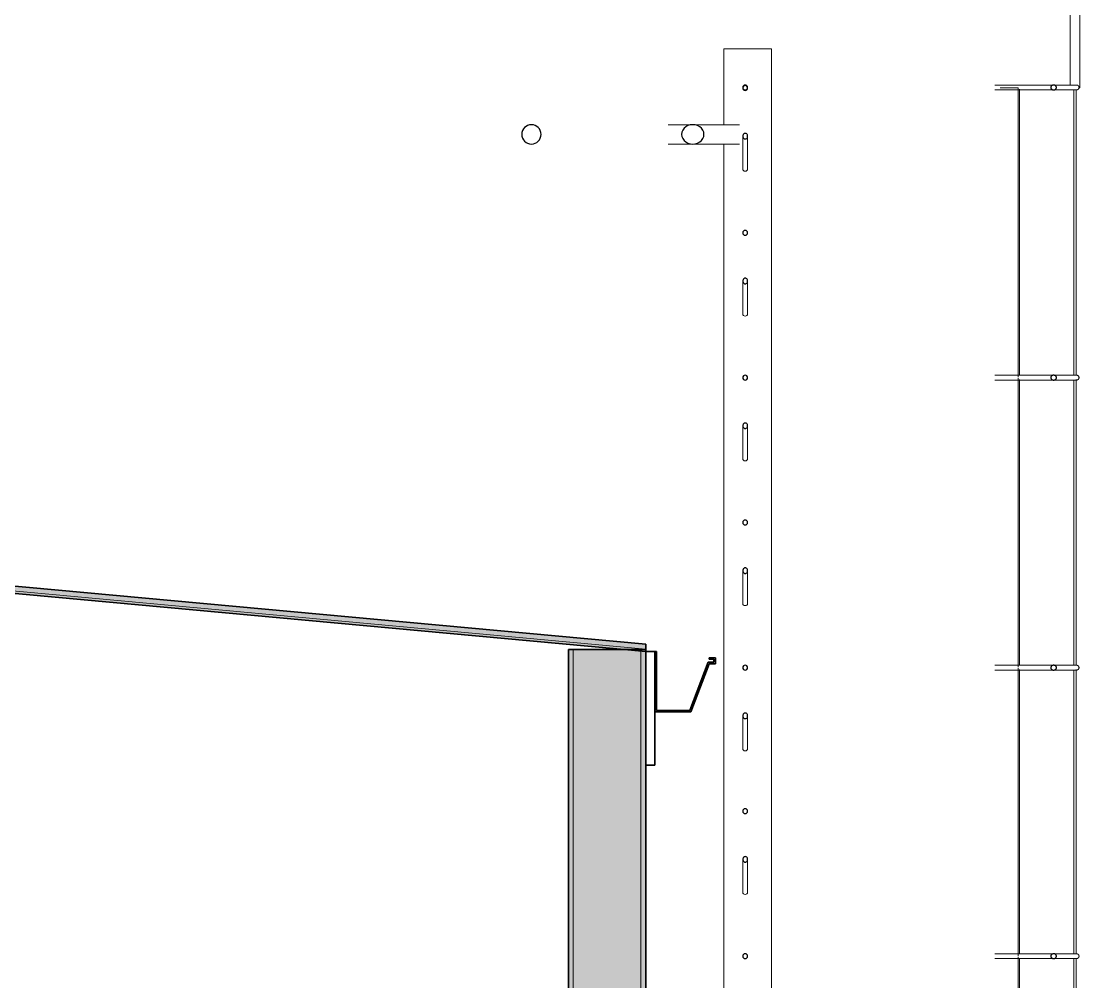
# Model space of a CAD drawing. Header units: metres. Extents: x -3 to 141, y -7 to 15.
# Drawn here: x 37.717 to 39.905, y 9.078 to 11.064 of the extents above; entities that cross this region are included whole.
import ezdxf

# ---------------------------------------------------------------- set-up
doc = ezdxf.new("R2010")
doc.units = ezdxf.units.M
for name, color, linetype, lineweight in [('A-GENM', 7, 'Continuous', 9), ('A-ROOF', 7, 'Continuous', 9), ('A-ROOF-MCUT', 7, 'Continuous', 35), ('A-WALL', 7, 'Continuous', 9), ('A-WALL-PATT', 7, 'Continuous', 35)]:
    doc.layers.add(name, color=color, linetype=linetype, lineweight=lineweight)

# ---------------------------------------------------------------- blocks, each defined once
blk = doc.blocks.new('M_Escalera acceso cubierta - M_Escalera acceso cubierta-2778226-Sección 02')
at = {"layer": 'A-GENM', "color": 8, "true_color": 0x808080}
for p, q in [((12.62, 12.1618), (12.62, 10.931)), ((12.64, 10.9257), (12.64, 12.1618)), ((11.9038, 11.0065), (11.9038, 10.8496)), ((11.9531, 11.0065), (11.9038, 11.0065)), ((12.0024, 11.0065), (11.9531, 11.0065)), ((12.0024, 3.1256), (12.0024, 11.0065)), ((12.475, 10.9257), (12.5123, 10.9257)), ((12.5123, 10.3278), (12.5123, 10.9257)), ((12.5151, 10.923), (12.5151, 10.3315)), ((12.6275, 10.3316), (12.6275, 10.9225)), ((12.6325, 10.3311), (12.6325, 10.9227)), ((12.6386, 10.9257), (12.64, 10.9257)), ((11.8398, 10.8498), (11.789, 10.8498)), ((11.9361, 10.8498), (11.8398, 10.8498)), ((11.9431, 10.8261), (11.9431, 10.758)), ((11.9531, 10.758), (11.9531, 10.8261)), ((11.789, 10.8098), (11.8398, 10.8098)), ((11.8398, 10.8098), (11.9361, 10.8098)), ((11.9038, 10.81), (11.9038, 3.1256)), ((11.9431, 10.5267), (11.9431, 10.4586)), ((11.9531, 10.4586), (11.9531, 10.5267)), ((12.5123, 9.7282), (12.5123, 10.3259)), ((12.5151, 10.3231), (12.5151, 9.7319)), ((12.6275, 9.7319), (12.6275, 10.3226)), ((12.6325, 9.7315), (12.6325, 10.3228)), ((11.9431, 10.2273), (11.9431, 10.1592)), ((11.9531, 10.1592), (11.9531, 10.2273)), ((11.9431, 9.9279), (11.9431, 9.8599)), ((11.9531, 9.8599), (11.9531, 9.9279)), ((12.5123, 9.1316), (12.5123, 9.7263)), ((12.5151, 9.7235), (12.5151, 9.1354)), ((12.6275, 9.1354), (12.6275, 9.723)), ((12.6325, 9.135), (12.6325, 9.7232)), ((11.9431, 9.6277), (11.9431, 9.5596)), ((11.9531, 9.5596), (11.9531, 9.6277)), ((11.9431, 9.3309), (11.9431, 9.2628)), ((11.9531, 9.2628), (11.9531, 9.3309)), ((12.5123, 8.5299), (12.5123, 9.1298)), ((12.5151, 9.127), (12.5151, 8.5337)), ((12.6275, 8.5337), (12.6275, 9.1265)), ((12.6325, 8.5332), (12.6325, 9.1267))]:
    blk.add_line(p, q, dxfattribs=at)
at = {"layer": 'A-GENM', "color": 8, "true_color": 0x808080, "flags": 128}
for points in [[(12.4641, 10.9318), (12.4734, 10.9318), (12.4843, 10.9318), (12.4949, 10.9318), (12.5053, 10.9318), (12.5153, 10.9318), (12.5251, 10.9318), (12.5344, 10.9318), (12.5435, 10.9318), (12.5522, 10.9318), (12.5604, 10.9318), (12.5683, 10.9318), (12.5758, 10.9318), (12.5829, 10.9318), (12.5896, 10.9318), (12.5958, 10.9318), (12.6016, 10.9318), (12.6069, 10.9318), (12.6117, 10.9318), (12.6161, 10.9318), (12.62, 10.9318)], [(12.6333, 10.9318), (12.6331, 10.9318), (12.6323, 10.9318), (12.631, 10.9318), (12.6293, 10.9318), (12.627, 10.9318), (12.6242, 10.9318), (12.6209, 10.9318), (12.6172, 10.9318), (12.6129, 10.9318), (12.6082, 10.9318), (12.603, 10.9318), (12.5974, 10.9318), (12.5913, 10.9318), (12.5858, 10.9318)], [(12.6287, 10.9318), (12.6306, 10.9318), (12.632, 10.9318), (12.6329, 10.9318), (12.6333, 10.9318), (12.6333, 10.9318)], [(12.6333, 10.9318), (12.6335, 10.9318), (12.6337, 10.9317), (12.6339, 10.9317), (12.6341, 10.9317), (12.6343, 10.9317), (12.6345, 10.9316), (12.6347, 10.9316), (12.6349, 10.9315), (12.6351, 10.9314), (12.6353, 10.9314), (12.6354, 10.9313), (12.6356, 10.9312), (12.6358, 10.9311), (12.636, 10.931), (12.6361, 10.9309), (12.6363, 10.9308), (12.6365, 10.9307), (12.6366, 10.9305), (12.6368, 10.9304), (12.6369, 10.9302), (12.637, 10.9301), (12.6372, 10.9299), (12.6373, 10.9298), (12.6374, 10.9296), (12.6375, 10.9295), (12.6376, 10.9293), (12.6377, 10.9291), (12.6378, 10.9289), (12.6379, 10.9288), (12.638, 10.9286), (12.638, 10.9284), (12.6381, 10.9282), (12.6382, 10.928), (12.6382, 10.9278), (12.6382, 10.9276), (12.6383, 10.9274), (12.6383, 10.9272), (12.6383, 10.927), (12.6383, 10.9268), (12.6383, 10.9268)], [(12.6383, 10.9268), (12.6383, 10.9266), (12.6383, 10.9264), (12.6383, 10.9262), (12.6382, 10.926), (12.6382, 10.9258), (12.6382, 10.9256), (12.6381, 10.9254), (12.6381, 10.9252), (12.638, 10.925), (12.6379, 10.9248), (12.6378, 10.9246), (12.6377, 10.9245), (12.6376, 10.9243), (12.6375, 10.9241), (12.6374, 10.9239), (12.6373, 10.9238), (12.6372, 10.9236), (12.6371, 10.9235), (12.6369, 10.9233), (12.6368, 10.9232), (12.6366, 10.923), (12.6365, 10.9229), (12.6363, 10.9228), (12.6362, 10.9227), (12.636, 10.9226), (12.6358, 10.9225), (12.6357, 10.9224), (12.6355, 10.9223), (12.6353, 10.9222), (12.6351, 10.9221), (12.6349, 10.922), (12.6347, 10.922), (12.6346, 10.9219), (12.6344, 10.9219), (12.6342, 10.9218), (12.634, 10.9218), (12.6338, 10.9218), (12.6336, 10.9218), (12.6334, 10.9218), (12.6333, 10.9218)], [(12.627, 10.9218), (12.6242, 10.9218), (12.6209, 10.9218), (12.6172, 10.9218), (12.6129, 10.9218), (12.6082, 10.9218), (12.603, 10.9218), (12.5974, 10.9218), (12.5913, 10.9218), (12.5848, 10.9218), (12.5778, 10.9218), (12.5704, 10.9218), (12.5626, 10.9218), (12.5544, 10.9218), (12.5459, 10.9218), (12.5369, 10.9218), (12.5276, 10.9218), (12.518, 10.9218), (12.508, 10.9218), (12.4978, 10.9218), (12.4872, 10.9218), (12.4764, 10.9218), (12.4653, 10.9218), (12.4641, 10.9218)], [(12.5858, 10.9218), (12.5923, 10.9218), (12.5983, 10.9218), (12.6039, 10.9218), (12.609, 10.9218), (12.6136, 10.9218), (12.6178, 10.9218), (12.6215, 10.9218), (12.6247, 10.9218), (12.6274, 10.9218), (12.6296, 10.9218), (12.6313, 10.9218), (12.6324, 10.9218), (12.6331, 10.9218), (12.6333, 10.9218)], [(12.6333, 10.9218), (12.6331, 10.9218), (12.6323, 10.9218), (12.631, 10.9218), (12.6293, 10.9218)], [(12.4641, 10.3319), (12.4734, 10.3319), (12.4843, 10.3319), (12.4949, 10.3319), (12.5053, 10.3319), (12.5153, 10.3319), (12.5251, 10.3319), (12.5344, 10.3319), (12.5435, 10.3319), (12.5522, 10.3319), (12.5604, 10.3319), (12.5683, 10.3319), (12.5758, 10.3319), (12.5829, 10.3319), (12.5896, 10.3319), (12.5958, 10.3319), (12.6016, 10.3319), (12.6069, 10.3319), (12.6117, 10.3319), (12.6161, 10.3319), (12.62, 10.3319), (12.6234, 10.3319), (12.6263, 10.3319), (12.6275, 10.3319)], [(12.6333, 10.3319), (12.6331, 10.3319), (12.6323, 10.3319), (12.631, 10.3319), (12.6293, 10.3319), (12.627, 10.3319), (12.6242, 10.3319), (12.6209, 10.3319), (12.6172, 10.3319), (12.6129, 10.3319), (12.6082, 10.3319), (12.603, 10.3319), (12.5974, 10.3319), (12.5913, 10.3319), (12.5858, 10.3319)], [(12.6287, 10.3319), (12.6306, 10.3319), (12.632, 10.3319), (12.6329, 10.3319), (12.6333, 10.3319), (12.6333, 10.3319)], [(12.6333, 10.3319), (12.6335, 10.3319), (12.6337, 10.3319), (12.6339, 10.3318), (12.6341, 10.3318), (12.6343, 10.3318), (12.6345, 10.3317), (12.6347, 10.3317), (12.6349, 10.3316), (12.6351, 10.3316), (12.6353, 10.3315), (12.6354, 10.3314), (12.6356, 10.3313), (12.6358, 10.3312), (12.636, 10.3311), (12.6361, 10.331), (12.6363, 10.3309), (12.6365, 10.3308), (12.6366, 10.3306), (12.6368, 10.3305), (12.6369, 10.3304), (12.637, 10.3302), (12.6372, 10.3301), (12.6373, 10.3299), (12.6374, 10.3298), (12.6375, 10.3296), (12.6376, 10.3294), (12.6377, 10.3292), (12.6378, 10.3291), (12.6379, 10.3289), (12.638, 10.3287), (12.638, 10.3285), (12.6381, 10.3283), (12.6382, 10.3281), (12.6382, 10.3279), (12.6382, 10.3277), (12.6383, 10.3275), (12.6383, 10.3273), (12.6383, 10.3271), (12.6383, 10.3269), (12.6383, 10.3269)], [(12.627, 10.3219), (12.6242, 10.3219), (12.6209, 10.3219), (12.6172, 10.3219), (12.6129, 10.3219), (12.6082, 10.3219), (12.603, 10.3219), (12.5974, 10.3219), (12.5913, 10.3219), (12.5848, 10.3219), (12.5778, 10.3219), (12.5704, 10.3219), (12.5626, 10.3219), (12.5544, 10.3219), (12.5459, 10.3219), (12.5369, 10.3219), (12.5276, 10.3219), (12.518, 10.3219), (12.508, 10.3219), (12.4978, 10.3219), (12.4872, 10.3219), (12.4764, 10.3219), (12.4653, 10.3219), (12.4641, 10.3219)], [(12.5858, 10.3219), (12.5923, 10.3219), (12.5983, 10.3219), (12.6039, 10.3219), (12.609, 10.3219), (12.6136, 10.3219), (12.6178, 10.3219), (12.6215, 10.3219), (12.6247, 10.3219), (12.6274, 10.3219), (12.6296, 10.3219), (12.6313, 10.3219), (12.6324, 10.3219), (12.6331, 10.3219), (12.6333, 10.3219)], [(12.6333, 10.3219), (12.6331, 10.3219), (12.6323, 10.3219), (12.631, 10.3219), (12.6293, 10.3219)], [(12.6383, 10.3269), (12.6383, 10.3267), (12.6383, 10.3265), (12.6383, 10.3263), (12.6382, 10.3261), (12.6382, 10.3259), (12.6382, 10.3257), (12.6381, 10.3255), (12.6381, 10.3253), (12.638, 10.3251), (12.6379, 10.3249), (12.6378, 10.3248), (12.6377, 10.3246), (12.6376, 10.3244), (12.6375, 10.3242), (12.6374, 10.3241), (12.6373, 10.3239), (12.6372, 10.3237), (12.6371, 10.3236), (12.6369, 10.3234), (12.6368, 10.3233), (12.6366, 10.3232), (12.6365, 10.323), (12.6363, 10.3229), (12.6362, 10.3228), (12.636, 10.3227), (12.6358, 10.3226), (12.6357, 10.3225), (12.6355, 10.3224), (12.6353, 10.3223), (12.6351, 10.3222), (12.6349, 10.3222), (12.6347, 10.3221), (12.6346, 10.322), (12.6344, 10.322), (12.6342, 10.322), (12.634, 10.3219), (12.6338, 10.3219), (12.6336, 10.3219), (12.6334, 10.3219), (12.6333, 10.3219)], [(12.4641, 9.7323), (12.4734, 9.7323), (12.4843, 9.7323), (12.4949, 9.7323), (12.5053, 9.7323), (12.5153, 9.7323), (12.5251, 9.7323), (12.5344, 9.7323), (12.5435, 9.7323), (12.5522, 9.7323), (12.5604, 9.7323), (12.5683, 9.7323), (12.5758, 9.7323), (12.5829, 9.7323), (12.5896, 9.7323), (12.5958, 9.7323), (12.6016, 9.7323), (12.6069, 9.7323), (12.6117, 9.7323), (12.6161, 9.7323), (12.62, 9.7323), (12.6234, 9.7323), (12.6263, 9.7323), (12.6275, 9.7323)], [(12.627, 9.7223), (12.6242, 9.7223), (12.6209, 9.7223), (12.6172, 9.7223), (12.6129, 9.7223), (12.6082, 9.7223), (12.603, 9.7223), (12.5974, 9.7223), (12.5913, 9.7223), (12.5848, 9.7223), (12.5778, 9.7223), (12.5704, 9.7223), (12.5626, 9.7223), (12.5544, 9.7223), (12.5459, 9.7223), (12.5369, 9.7223), (12.5276, 9.7223), (12.518, 9.7223), (12.508, 9.7223), (12.4978, 9.7223), (12.4872, 9.7223), (12.4764, 9.7223), (12.4653, 9.7223), (12.4641, 9.7223)], [(12.6333, 9.7323), (12.6331, 9.7323), (12.6323, 9.7323), (12.631, 9.7323), (12.6293, 9.7323), (12.627, 9.7323), (12.6242, 9.7323), (12.6209, 9.7323), (12.6172, 9.7323), (12.6129, 9.7323), (12.6082, 9.7323), (12.603, 9.7323), (12.5974, 9.7323), (12.5913, 9.7323), (12.5858, 9.7323)], [(12.5858, 9.7223), (12.5923, 9.7223), (12.5983, 9.7223), (12.6039, 9.7223), (12.609, 9.7223), (12.6136, 9.7223), (12.6178, 9.7223), (12.6215, 9.7223), (12.6247, 9.7223), (12.6274, 9.7223), (12.6296, 9.7223), (12.6313, 9.7223), (12.6324, 9.7223), (12.6331, 9.7223), (12.6333, 9.7223)], [(12.6287, 9.7323), (12.6306, 9.7323), (12.632, 9.7323), (12.6329, 9.7323), (12.6333, 9.7323), (12.6333, 9.7323)], [(12.6333, 9.7223), (12.6331, 9.7223), (12.6323, 9.7223), (12.631, 9.7223), (12.6293, 9.7223)], [(12.6333, 9.7323), (12.6335, 9.7323), (12.6337, 9.7323), (12.6339, 9.7322), (12.6341, 9.7322), (12.6343, 9.7322), (12.6345, 9.7321), (12.6347, 9.7321), (12.6349, 9.732), (12.6351, 9.732), (12.6353, 9.7319), (12.6354, 9.7318), (12.6356, 9.7317), (12.6358, 9.7316), (12.636, 9.7315), (12.6361, 9.7314), (12.6363, 9.7313), (12.6365, 9.7312), (12.6366, 9.731), (12.6368, 9.7309), (12.6369, 9.7308), (12.637, 9.7306), (12.6372, 9.7305), (12.6373, 9.7303), (12.6374, 9.7301), (12.6375, 9.73), (12.6376, 9.7298), (12.6377, 9.7296), (12.6378, 9.7295), (12.6379, 9.7293), (12.638, 9.7291), (12.638, 9.7289), (12.6381, 9.7287), (12.6382, 9.7285), (12.6382, 9.7283), (12.6382, 9.7281), (12.6383, 9.7279), (12.6383, 9.7277), (12.6383, 9.7275), (12.6383, 9.7273), (12.6383, 9.7273)], [(12.6383, 9.7273), (12.6383, 9.7271), (12.6383, 9.7269), (12.6383, 9.7267), (12.6382, 9.7265), (12.6382, 9.7263), (12.6382, 9.7261), (12.6381, 9.7259), (12.6381, 9.7257), (12.638, 9.7255), (12.6379, 9.7253), (12.6378, 9.7251), (12.6377, 9.725), (12.6376, 9.7248), (12.6375, 9.7246), (12.6374, 9.7245), (12.6373, 9.7243), (12.6372, 9.7241), (12.6371, 9.724), (12.6369, 9.7238), (12.6368, 9.7237), (12.6366, 9.7236), (12.6365, 9.7234), (12.6363, 9.7233), (12.6362, 9.7232), (12.636, 9.7231), (12.6358, 9.723), (12.6357, 9.7229), (12.6355, 9.7228), (12.6353, 9.7227), (12.6351, 9.7226), (12.6349, 9.7225), (12.6347, 9.7225), (12.6346, 9.7224), (12.6344, 9.7224), (12.6342, 9.7224), (12.634, 9.7223), (12.6338, 9.7223), (12.6336, 9.7223), (12.6334, 9.7223), (12.6333, 9.7223)], [(12.4641, 9.1358), (12.4734, 9.1358), (12.4843, 9.1358), (12.4949, 9.1358), (12.5053, 9.1358), (12.5153, 9.1358), (12.5251, 9.1358), (12.5344, 9.1358), (12.5435, 9.1358), (12.5522, 9.1358), (12.5604, 9.1358), (12.5683, 9.1358), (12.5758, 9.1358), (12.5829, 9.1358), (12.5896, 9.1358), (12.5958, 9.1358), (12.6016, 9.1358), (12.6069, 9.1358), (12.6117, 9.1358), (12.6161, 9.1358), (12.62, 9.1358), (12.6234, 9.1358), (12.6263, 9.1358), (12.6275, 9.1358)], [(12.6333, 9.1358), (12.6331, 9.1358), (12.6323, 9.1358), (12.631, 9.1358), (12.6293, 9.1358), (12.627, 9.1358), (12.6242, 9.1358), (12.6209, 9.1358), (12.6172, 9.1358), (12.6129, 9.1358), (12.6082, 9.1358), (12.603, 9.1358), (12.5974, 9.1358), (12.5913, 9.1358), (12.5858, 9.1358)], [(12.6287, 9.1358), (12.6306, 9.1358), (12.632, 9.1358), (12.6329, 9.1358), (12.6333, 9.1358), (12.6333, 9.1358)], [(12.6333, 9.1358), (12.6335, 9.1358), (12.6337, 9.1357), (12.6339, 9.1357), (12.6341, 9.1357), (12.6343, 9.1357), (12.6345, 9.1356), (12.6347, 9.1356), (12.6349, 9.1355), (12.6351, 9.1354), (12.6353, 9.1354), (12.6354, 9.1353), (12.6356, 9.1352), (12.6358, 9.1351), (12.636, 9.135), (12.6361, 9.1349), (12.6363, 9.1348), (12.6365, 9.1347), (12.6366, 9.1345), (12.6368, 9.1344), (12.6369, 9.1342), (12.637, 9.1341), (12.6372, 9.1339), (12.6373, 9.1338), (12.6374, 9.1336), (12.6375, 9.1335), (12.6376, 9.1333), (12.6377, 9.1331), (12.6378, 9.1329), (12.6379, 9.1328), (12.638, 9.1326), (12.638, 9.1324), (12.6381, 9.1322), (12.6382, 9.132), (12.6382, 9.1318), (12.6382, 9.1316), (12.6383, 9.1314), (12.6383, 9.1312), (12.6383, 9.131), (12.6383, 9.1308), (12.6383, 9.1308)], [(12.6383, 9.1308), (12.6383, 9.1306), (12.6383, 9.1304), (12.6383, 9.1302), (12.6382, 9.13), (12.6382, 9.1298), (12.6382, 9.1296), (12.6381, 9.1294), (12.6381, 9.1292), (12.638, 9.129), (12.6379, 9.1288), (12.6378, 9.1286), (12.6377, 9.1285), (12.6376, 9.1283), (12.6375, 9.1281), (12.6374, 9.1279), (12.6373, 9.1278), (12.6372, 9.1276), (12.6371, 9.1275), (12.6369, 9.1273), (12.6368, 9.1272), (12.6366, 9.127), (12.6365, 9.1269), (12.6363, 9.1268), (12.6362, 9.1267), (12.636, 9.1266), (12.6358, 9.1265), (12.6357, 9.1264), (12.6355, 9.1263), (12.6353, 9.1262), (12.6351, 9.1261), (12.6349, 9.126), (12.6347, 9.126), (12.6346, 9.1259), (12.6344, 9.1259), (12.6342, 9.1258), (12.634, 9.1258), (12.6338, 9.1258), (12.6336, 9.1258), (12.6334, 9.1258), (12.6333, 9.1258)], [(12.627, 9.1258), (12.6242, 9.1258), (12.6209, 9.1258), (12.6172, 9.1258), (12.6129, 9.1258), (12.6082, 9.1258), (12.603, 9.1258), (12.5974, 9.1258), (12.5913, 9.1258), (12.5848, 9.1258), (12.5778, 9.1258), (12.5704, 9.1258), (12.5626, 9.1258), (12.5544, 9.1258), (12.5459, 9.1258), (12.5369, 9.1258), (12.5276, 9.1258), (12.518, 9.1258), (12.508, 9.1258), (12.4978, 9.1258), (12.4872, 9.1258), (12.4764, 9.1258), (12.4653, 9.1258), (12.4641, 9.1258)], [(12.5858, 9.1258), (12.5923, 9.1258), (12.5983, 9.1258), (12.6039, 9.1258), (12.609, 9.1258), (12.6136, 9.1258), (12.6178, 9.1258), (12.6215, 9.1258), (12.6247, 9.1258), (12.6274, 9.1258), (12.6296, 9.1258), (12.6313, 9.1258), (12.6324, 9.1258), (12.6331, 9.1258), (12.6333, 9.1258)], [(12.6333, 9.1258), (12.6331, 9.1258), (12.6323, 9.1258), (12.631, 9.1258), (12.6293, 9.1258)]]:
    blk.add_lwpolyline(points, dxfattribs=at)
at = {"layer": 'A-GENM', "lineweight": 25, "flags": 128}
for points in [[(11.8629, 10.8298), (11.8623, 10.8343), (11.8606, 10.8385), (11.8578, 10.8423), (11.8542, 10.8455), (11.8498, 10.8478), (11.8449, 10.8493), (11.8398, 10.8498), (11.8346, 10.8493), (11.8298, 10.8478), (11.8254, 10.8455), (11.8217, 10.8423), (11.819, 10.8385), (11.8173, 10.8343), (11.8167, 10.8298)], [(11.8167, 10.8298), (11.8173, 10.8254), (11.819, 10.8211), (11.8217, 10.8173), (11.8254, 10.8142), (11.8298, 10.8118), (11.8346, 10.8103), (11.8398, 10.8098), (11.8449, 10.8103), (11.8498, 10.8118), (11.8542, 10.8142), (11.8578, 10.8173), (11.8606, 10.8211), (11.8623, 10.8254), (11.8629, 10.8298)], [(11.9481, 10.8319), (11.947, 10.8317), (11.9459, 10.8313), (11.945, 10.8306), (11.9442, 10.8297), (11.9436, 10.8286), (11.9432, 10.8274), (11.9431, 10.8261), (11.9432, 10.8248), (11.9436, 10.8236), (11.9442, 10.8225), (11.945, 10.8216), (11.9459, 10.8209), (11.947, 10.8205), (11.9481, 10.8203)], [(11.9481, 10.8203), (11.9492, 10.8205), (11.9503, 10.8209), (11.9512, 10.8216), (11.952, 10.8225), (11.9526, 10.8236), (11.953, 10.8248), (11.9531, 10.8261), (11.953, 10.8274), (11.9526, 10.8286), (11.952, 10.8297), (11.9512, 10.8306), (11.9503, 10.8313), (11.9492, 10.8317), (11.9481, 10.8319)], [(11.9481, 10.5325), (11.947, 10.5323), (11.9459, 10.5319), (11.945, 10.5312), (11.9442, 10.5303), (11.9436, 10.5292), (11.9432, 10.528), (11.9431, 10.5267), (11.9432, 10.5254), (11.9436, 10.5242), (11.9442, 10.5231), (11.945, 10.5222), (11.9459, 10.5215), (11.947, 10.5211), (11.9481, 10.5209)], [(11.9481, 10.5209), (11.9492, 10.5211), (11.9503, 10.5215), (11.9512, 10.5222), (11.952, 10.5231), (11.9526, 10.5242), (11.953, 10.5254), (11.9531, 10.5267), (11.953, 10.528), (11.9526, 10.5292), (11.952, 10.5303), (11.9512, 10.5312), (11.9503, 10.5319), (11.9492, 10.5323), (11.9481, 10.5325)], [(11.9481, 10.2331), (11.947, 10.2329), (11.9459, 10.2325), (11.945, 10.2318), (11.9442, 10.2309), (11.9436, 10.2298), (11.9432, 10.2286), (11.9431, 10.2273), (11.9432, 10.226), (11.9436, 10.2248), (11.9442, 10.2237), (11.945, 10.2228), (11.9459, 10.2221), (11.947, 10.2217), (11.9481, 10.2215)], [(11.9481, 10.2215), (11.9492, 10.2217), (11.9503, 10.2221), (11.9512, 10.2228), (11.952, 10.2237), (11.9526, 10.2248), (11.953, 10.226), (11.9531, 10.2273), (11.953, 10.2286), (11.9526, 10.2298), (11.952, 10.2309), (11.9512, 10.2318), (11.9503, 10.2325), (11.9492, 10.2329), (11.9481, 10.2331)], [(11.9481, 9.9337), (11.947, 9.9335), (11.9459, 9.9331), (11.945, 9.9324), (11.9442, 9.9315), (11.9436, 9.9304), (11.9432, 9.9292), (11.9431, 9.9279), (11.9432, 9.9266), (11.9436, 9.9254), (11.9442, 9.9243), (11.945, 9.9234), (11.9459, 9.9227), (11.947, 9.9223), (11.9481, 9.9221)], [(11.9481, 9.9221), (11.9492, 9.9223), (11.9503, 9.9227), (11.9512, 9.9234), (11.952, 9.9243), (11.9526, 9.9254), (11.953, 9.9266), (11.9531, 9.9279), (11.953, 9.9292), (11.9526, 9.9304), (11.952, 9.9315), (11.9512, 9.9324), (11.9503, 9.9331), (11.9492, 9.9335), (11.9481, 9.9337)], [(11.9481, 9.6335), (11.947, 9.6333), (11.9459, 9.6329), (11.945, 9.6322), (11.9442, 9.6313), (11.9436, 9.6302), (11.9432, 9.629), (11.9431, 9.6277), (11.9432, 9.6264), (11.9436, 9.6252), (11.9442, 9.6241), (11.945, 9.6232), (11.9459, 9.6225), (11.947, 9.6221), (11.9481, 9.6219)], [(11.9481, 9.6219), (11.9492, 9.6221), (11.9503, 9.6225), (11.9512, 9.6232), (11.952, 9.6241), (11.9526, 9.6252), (11.953, 9.6264), (11.9531, 9.6277), (11.953, 9.629), (11.9526, 9.6302), (11.952, 9.6313), (11.9512, 9.6322), (11.9503, 9.6329), (11.9492, 9.6333), (11.9481, 9.6335)], [(11.9481, 9.3367), (11.947, 9.3365), (11.9459, 9.3361), (11.945, 9.3354), (11.9442, 9.3345), (11.9436, 9.3334), (11.9432, 9.3322), (11.9431, 9.3309), (11.9432, 9.3296), (11.9436, 9.3284), (11.9442, 9.3273), (11.945, 9.3264), (11.9459, 9.3257), (11.947, 9.3253), (11.9481, 9.3251)], [(11.9481, 9.3251), (11.9492, 9.3253), (11.9503, 9.3257), (11.9512, 9.3264), (11.952, 9.3273), (11.9526, 9.3284), (11.953, 9.3296), (11.9531, 9.3309), (11.953, 9.3322), (11.9526, 9.3334), (11.952, 9.3345), (11.9512, 9.3354), (11.9503, 9.3361), (11.9492, 9.3365), (11.9481, 9.3367)]]:
    blk.add_lwpolyline(points, dxfattribs=at)
at = {"layer": 'A-GENM', "lineweight": 25}
for centre, radius, start, end in [((11.9481, 10.9268), 0.005, 0, 180), ((11.9481, 10.9257), 0.005, 90, 270), ((11.9481, 10.9268), 0.005, 180, 0), ((11.9481, 10.9257), 0.005, 270, 90), ((11.5061, 10.8298), 0.02, 0, 180), ((11.5061, 10.8298), 0.02, 180, 0), ((11.9481, 10.6263), 0.005, 90, 270), ((11.9481, 10.6263), 0.005, 270, 90), ((11.9481, 10.3269), 0.005, 90, 270), ((11.9481, 10.3269), 0.005, 0, 180), ((11.9481, 10.3269), 0.005, 270, 90), ((11.9481, 10.3269), 0.005, 180, 0), ((11.9481, 10.0275), 0.005, 90, 270), ((11.9481, 10.0275), 0.005, 270, 90), ((11.9481, 9.7273), 0.005, 90, 270), ((11.9481, 9.7273), 0.005, 0, 180), ((11.9481, 9.7273), 0.005, 180, 0), ((11.9481, 9.7273), 0.005, 270, 90), ((11.9481, 9.4305), 0.005, 90, 270), ((11.9481, 9.4305), 0.005, 270, 90), ((11.9481, 9.1308), 0.005, 90, 270), ((11.9481, 9.1308), 0.005, 0, 180), ((11.9481, 9.1308), 0.005, 180, 0), ((11.9481, 9.1308), 0.005, 270, 90)]:
    blk.add_arc(centre, radius, start, end, dxfattribs=at)
at = {"layer": 'A-GENM', "color": 8, "true_color": 0x808080}
for centre, start_param, end_param in [((11.9481, 10.758), 3.141593, 4.712389), ((11.9481, 10.758), 4.712389, 6.283185), ((11.9481, 10.4586), 3.141593, 4.712389), ((11.9481, 10.4586), 4.712389, 6.283185), ((11.9481, 10.1592), 3.141593, 4.712389), ((11.9481, 10.1592), 4.712389, 6.283185), ((11.9481, 9.8599), 3.141593, 4.712389), ((11.9481, 9.8599), 4.712389, 6.283185), ((11.9481, 9.5596), 3.141593, 4.712389), ((11.9481, 9.5596), 4.712389, 6.283185), ((11.9481, 9.2628), 3.141593, 4.712389), ((11.9481, 9.2628), 4.712389, 6.283185)]:
    blk.add_ellipse(centre, major_axis=(0.005, 0), ratio=0.866025, start_param=start_param, end_param=end_param, dxfattribs=at)
at = {"layer": 'A-GENM', "lineweight": 25}
for points, knots in [([(12.5886, 10.9312), (12.5883, 10.9313), (12.5877, 10.9315), (12.5864, 10.9318), (12.5852, 10.9318), (12.5839, 10.9315), (12.5831, 10.9312), (12.5824, 10.9308), (12.5819, 10.9305), (12.5815, 10.9302), (12.5812, 10.9299), (12.5808, 10.9294), (12.5805, 10.9289), (12.5803, 10.9285), (12.5801, 10.9281), (12.58, 10.9275), (12.5799, 10.927), (12.5799, 10.9268)], [0.3333333, 0.3333333, 0.3333333, 0.3333333, 0.3888889, 0.4444444, 0.5555556, 0.6111111, 0.6666667, 0.7083333, 0.75, 0.7708333, 0.7916667, 0.8333333, 0.875, 0.8958333, 0.9166667, 0.9583333, 1, 1, 1, 1]), ([(12.5799, 10.9268), (12.5799, 10.9264), (12.58, 10.9259), (12.5801, 10.9253), (12.5803, 10.9249), (12.5805, 10.9245), (12.5808, 10.9241), (12.5811, 10.9238), (12.5813, 10.9236), (12.5816, 10.9232), (12.582, 10.9229), (12.5826, 10.9226), (12.5832, 10.9223), (12.5839, 10.922), (12.5852, 10.9217), (12.5864, 10.9217), (12.5877, 10.922), (12.5883, 10.9222), (12.5886, 10.9223)], [0, 0, 0, 0, 0.0555556, 0.0833333, 0.1111111, 0.1388889, 0.1666667, 0.1944444, 0.2083333, 0.2222222, 0.2777778, 0.3055556, 0.3333333, 0.3888889, 0.4444444, 0.5555556, 0.6111111, 0.6666667, 0.6666667, 0.6666667, 0.6666667]), ([(12.5901, 10.9301), (12.5899, 10.9303), (12.5895, 10.9306), (12.589, 10.931), (12.5887, 10.9311), (12.5886, 10.9312)], [0.2222222, 0.2222222, 0.2222222, 0.2222222, 0.2777778, 0.3055556, 0.3333333, 0.3333333, 0.3333333, 0.3333333]), ([(12.5886, 10.9223), (12.5888, 10.9224), (12.5892, 10.9227), (12.5897, 10.923), (12.5901, 10.9233), (12.5904, 10.9236), (12.5908, 10.9241), (12.5911, 10.9246), (12.5913, 10.9249), (12.5913, 10.925)], [0.6666667, 0.6666667, 0.6666667, 0.6666667, 0.7083333, 0.75, 0.7708333, 0.7916667, 0.8333333, 0.875, 0.8958333, 0.8958333, 0.8958333, 0.8958333]), ([(12.5913, 10.9286), (12.5911, 10.9289), (12.5909, 10.9293), (12.5905, 10.9297), (12.5903, 10.93), (12.5902, 10.9301), (12.5901, 10.9301)], [0.1111111, 0.1111111, 0.1111111, 0.1111111, 0.1666667, 0.1944444, 0.2083333, 0.2222222, 0.2222222, 0.2222222, 0.2222222]), ([(12.5917, 10.9268), (12.5917, 10.9271), (12.5916, 10.9276), (12.5914, 10.9282), (12.5913, 10.9285), (12.5913, 10.9286)], [0, 0, 0, 0, 0.0555556, 0.0833333, 0.1111111, 0.1111111, 0.1111111, 0.1111111]), ([(12.5913, 10.925), (12.5913, 10.9251), (12.5915, 10.9255), (12.5916, 10.926), (12.5917, 10.9265), (12.5917, 10.9268)], [0.8958333, 0.8958333, 0.8958333, 0.8958333, 0.9166667, 0.9583333, 1, 1, 1, 1]), ([(12.5886, 10.3313), (12.5883, 10.3314), (12.5877, 10.3316), (12.5864, 10.3319), (12.5852, 10.3319), (12.5839, 10.3316), (12.5831, 10.3313), (12.5824, 10.331), (12.5819, 10.3306), (12.5815, 10.3303), (12.5812, 10.33), (12.5808, 10.3295), (12.5805, 10.329), (12.5803, 10.3286), (12.5801, 10.3282), (12.58, 10.3276), (12.5799, 10.3271), (12.5799, 10.3269)], [0.3333333, 0.3333333, 0.3333333, 0.3333333, 0.3888889, 0.4444444, 0.5555556, 0.6111111, 0.6666667, 0.7083333, 0.75, 0.7708333, 0.7916667, 0.8333333, 0.875, 0.8958333, 0.9166667, 0.9583333, 1, 1, 1, 1]), ([(12.5913, 10.3287), (12.5911, 10.329), (12.5909, 10.3294), (12.5905, 10.3299), (12.5903, 10.3301), (12.59, 10.3304), (12.5895, 10.3308), (12.589, 10.3311), (12.5887, 10.3312), (12.5886, 10.3313)], [0.1111111, 0.1111111, 0.1111111, 0.1111111, 0.1666667, 0.1944444, 0.2083333, 0.2222222, 0.2777778, 0.3055556, 0.3333333, 0.3333333, 0.3333333, 0.3333333]), ([(12.5799, 10.3269), (12.5799, 10.3266), (12.58, 10.3261), (12.5801, 10.3255), (12.5803, 10.325), (12.5805, 10.3246), (12.5808, 10.3242), (12.5811, 10.3239), (12.5813, 10.3237), (12.5816, 10.3234), (12.582, 10.323), (12.5826, 10.3227), (12.5832, 10.3224), (12.5839, 10.3221), (12.5852, 10.3219), (12.5864, 10.3219), (12.5877, 10.3221), (12.5883, 10.3223), (12.5886, 10.3225)], [0, 0, 0, 0, 0.0555556, 0.0833333, 0.1111111, 0.1388889, 0.1666667, 0.1944444, 0.2083333, 0.2222222, 0.2777778, 0.3055556, 0.3333333, 0.3888889, 0.4444444, 0.5555556, 0.6111111, 0.6666667, 0.6666667, 0.6666667, 0.6666667]), ([(12.5886, 10.3225), (12.5888, 10.3226), (12.5892, 10.3228), (12.5897, 10.3231), (12.5901, 10.3234), (12.5904, 10.3238), (12.5908, 10.3242), (12.5911, 10.3247), (12.5913, 10.325), (12.5913, 10.3251)], [0.6666667, 0.6666667, 0.6666667, 0.6666667, 0.7083333, 0.75, 0.7708333, 0.7916667, 0.8333333, 0.875, 0.8958333, 0.8958333, 0.8958333, 0.8958333]), ([(12.5917, 10.3269), (12.5917, 10.3272), (12.5916, 10.3277), (12.5914, 10.3283), (12.5913, 10.3286), (12.5913, 10.3287)], [0, 0, 0, 0, 0.0555556, 0.0833333, 0.1111111, 0.1111111, 0.1111111, 0.1111111]), ([(12.5913, 10.3251), (12.5913, 10.3253), (12.5915, 10.3256), (12.5916, 10.3262), (12.5917, 10.3266), (12.5917, 10.3269)], [0.8958333, 0.8958333, 0.8958333, 0.8958333, 0.9166667, 0.9583333, 1, 1, 1, 1]), ([(12.5886, 9.7317), (12.5883, 9.7318), (12.5877, 9.732), (12.5864, 9.7323), (12.5852, 9.7323), (12.5839, 9.732), (12.5831, 9.7317), (12.5824, 9.7314), (12.5819, 9.731), (12.5815, 9.7307), (12.5812, 9.7304), (12.5808, 9.7299), (12.5805, 9.7294), (12.5803, 9.729), (12.5801, 9.7286), (12.58, 9.728), (12.5799, 9.7275), (12.5799, 9.7273)], [0.3333333, 0.3333333, 0.3333333, 0.3333333, 0.3888889, 0.4444444, 0.5555556, 0.6111111, 0.6666667, 0.7083333, 0.75, 0.7708333, 0.7916667, 0.8333333, 0.875, 0.8958333, 0.9166667, 0.9583333, 1, 1, 1, 1]), ([(12.5799, 9.7273), (12.5799, 9.7269), (12.58, 9.7265), (12.5801, 9.7259), (12.5803, 9.7254), (12.5805, 9.725), (12.5808, 9.7246), (12.5811, 9.7243), (12.5813, 9.7241), (12.5816, 9.7237), (12.582, 9.7234), (12.5826, 9.7231), (12.5832, 9.7228), (12.5839, 9.7225), (12.5852, 9.7223), (12.5864, 9.7223), (12.5877, 9.7225), (12.5883, 9.7227), (12.5886, 9.7229)], [0, 0, 0, 0, 0.0555556, 0.0833333, 0.1111111, 0.1388889, 0.1666667, 0.1944444, 0.2083333, 0.2222222, 0.2777778, 0.3055556, 0.3333333, 0.3888889, 0.4444444, 0.5555556, 0.6111111, 0.6666667, 0.6666667, 0.6666667, 0.6666667]), ([(12.5901, 9.7306), (12.5899, 9.7309), (12.5895, 9.7312), (12.589, 9.7315), (12.5887, 9.7316), (12.5886, 9.7317)], [0.2222222, 0.2222222, 0.2222222, 0.2222222, 0.2777778, 0.3055556, 0.3333333, 0.3333333, 0.3333333, 0.3333333]), ([(12.5886, 9.7229), (12.5888, 9.723), (12.5892, 9.7232), (12.5897, 9.7235), (12.5901, 9.7238), (12.5904, 9.7242), (12.5908, 9.7246), (12.5911, 9.7251), (12.5913, 9.7254), (12.5913, 9.7255)], [0.6666667, 0.6666667, 0.6666667, 0.6666667, 0.7083333, 0.75, 0.7708333, 0.7916667, 0.8333333, 0.875, 0.8958333, 0.8958333, 0.8958333, 0.8958333]), ([(12.5913, 9.7291), (12.5911, 9.7294), (12.5909, 9.7298), (12.5905, 9.7303), (12.5903, 9.7305), (12.5902, 9.7306), (12.5901, 9.7306)], [0.1111111, 0.1111111, 0.1111111, 0.1111111, 0.1666667, 0.1944444, 0.2083333, 0.2222222, 0.2222222, 0.2222222, 0.2222222]), ([(12.5917, 9.7273), (12.5917, 9.7276), (12.5916, 9.7281), (12.5914, 9.7287), (12.5913, 9.729), (12.5913, 9.7291)], [0, 0, 0, 0, 0.0555556, 0.0833333, 0.1111111, 0.1111111, 0.1111111, 0.1111111]), ([(12.5913, 9.7255), (12.5913, 9.7256), (12.5915, 9.726), (12.5916, 9.7265), (12.5917, 9.727), (12.5917, 9.7273)], [0.8958333, 0.8958333, 0.8958333, 0.8958333, 0.9166667, 0.9583333, 1, 1, 1, 1]), ([(12.5886, 9.1352), (12.5883, 9.1353), (12.5877, 9.1355), (12.5864, 9.1358), (12.5852, 9.1358), (12.5839, 9.1355), (12.5831, 9.1352), (12.5824, 9.1348), (12.5819, 9.1345), (12.5815, 9.1342), (12.5812, 9.1339), (12.5808, 9.1334), (12.5805, 9.1329), (12.5803, 9.1325), (12.5801, 9.1321), (12.58, 9.1315), (12.5799, 9.131), (12.5799, 9.1308)], [0.3333333, 0.3333333, 0.3333333, 0.3333333, 0.3888889, 0.4444444, 0.5555556, 0.6111111, 0.6666667, 0.7083333, 0.75, 0.7708333, 0.7916667, 0.8333333, 0.875, 0.8958333, 0.9166667, 0.9583333, 1, 1, 1, 1]), ([(12.5799, 9.1308), (12.5799, 9.1304), (12.58, 9.1299), (12.5801, 9.1293), (12.5803, 9.1289), (12.5805, 9.1285), (12.5808, 9.1281), (12.5811, 9.1278), (12.5813, 9.1276), (12.5816, 9.1272), (12.582, 9.1269), (12.5826, 9.1266), (12.5832, 9.1263), (12.5839, 9.126), (12.5852, 9.1257), (12.5864, 9.1257), (12.5877, 9.126), (12.5883, 9.1262), (12.5886, 9.1263)], [0, 0, 0, 0, 0.0555556, 0.0833333, 0.1111111, 0.1388889, 0.1666667, 0.1944444, 0.2083333, 0.2222222, 0.2777778, 0.3055556, 0.3333333, 0.3888889, 0.4444444, 0.5555556, 0.6111111, 0.6666667, 0.6666667, 0.6666667, 0.6666667]), ([(12.5913, 9.1326), (12.5911, 9.1329), (12.5909, 9.1333), (12.5905, 9.1337), (12.5903, 9.134), (12.59, 9.1343), (12.5895, 9.1346), (12.589, 9.135), (12.5887, 9.1351), (12.5886, 9.1352)], [0.1111111, 0.1111111, 0.1111111, 0.1111111, 0.1666667, 0.1944444, 0.2083333, 0.2222222, 0.2777778, 0.3055556, 0.3333333, 0.3333333, 0.3333333, 0.3333333]), ([(12.5886, 9.1263), (12.5888, 9.1264), (12.5892, 9.1267), (12.5897, 9.127), (12.5901, 9.1273), (12.5904, 9.1276), (12.5908, 9.1281), (12.5911, 9.1286), (12.5913, 9.1289), (12.5913, 9.129)], [0.6666667, 0.6666667, 0.6666667, 0.6666667, 0.7083333, 0.75, 0.7708333, 0.7916667, 0.8333333, 0.875, 0.8958333, 0.8958333, 0.8958333, 0.8958333]), ([(12.5917, 9.1308), (12.5917, 9.1311), (12.5916, 9.1316), (12.5914, 9.1322), (12.5913, 9.1325), (12.5913, 9.1326)], [0, 0, 0, 0, 0.0555556, 0.0833333, 0.1111111, 0.1111111, 0.1111111, 0.1111111]), ([(12.5913, 9.129), (12.5913, 9.1291), (12.5915, 9.1295), (12.5916, 9.13), (12.5917, 9.1305), (12.5917, 9.1308)], [0.8958333, 0.8958333, 0.8958333, 0.8958333, 0.9166667, 0.9583333, 1, 1, 1, 1])]:
    blk.add_open_spline(points, degree=3, knots=knots, dxfattribs=at)

msp = doc.modelspace()

# ---------------------------------------------------------------- hatches: boundary and pattern name
at = {"layer": 'A-ROOF', "true_color": 0x9a9a9a}
for points in [[(39.0081, 9.7656), (39.0081, 9.7756), (23.8482, 11.1702), (23.8482, 11.1601), (38.159, 9.8437)], [(39.0081, 9.7606), (39.0081, 9.7656), (23.8482, 11.1601), (23.8482, 11.1551), (38.159, 9.8387)]]:
    msp.add_hatch(color=253, dxfattribs=at).paths.add_polyline_path(points)
at = {"layer": 'A-WALL', "true_color": 0x9a9a9a}
h = msp.add_hatch(color=253, dxfattribs=at)
h.paths.add_polyline_path([(38.8581, 2.8125), (38.8581, 5.3889), (38.8481, 5.3889), (38.8481, 2.8125)])
h.paths.add_polyline_path([(38.8581, 5.4889), (38.8581, 9.765), (38.8481, 9.765), (38.8481, 5.4889)])
msp.add_hatch(color=253, dxfattribs=at).paths.add_polyline_path([(39.0081, 2.8125), (39.0081, 9.0192), (39.005, 9.0192), (39.005, 8.9712), (39.003, 8.9712), (39.003, 9.0212), (39.0081, 9.0212), (39.0081, 9.765), (38.9981, 9.765), (38.9981, 2.8125)])
at = {"layer": 'A-WALL-PATT', "true_color": 0x9a9a9a}
msp.add_hatch(color=253, dxfattribs=at).paths.add_polyline_path([(38.9981, 2.8125), (38.9981, 9.765), (38.8581, 9.765), (38.8581, 2.8125)])

# ---------------------------------------------------------------- linework, layer by layer
at = {"layer": 'A-ROOF', "lineweight": 35}
for p, q in [((39.0081, 9.7756), (23.8482, 11.1702)), ((35.2408, 10.1071), (39.0081, 9.7606)), ((39.0081, 9.7606), (39.0081, 9.7756))]:
    msp.add_line(p, q, dxfattribs=at)
at = {"layer": 'A-ROOF'}
msp.add_line((23.8482, 11.1601), (39.0081, 9.7656), dxfattribs=at)
at = {"layer": 'A-ROOF-MCUT'}
for p, q in [((39.0303, 9.7606), (39.0081, 9.7606)), ((39.0271, 9.7606), (39.0271, 9.5256)), ((39.0303, 9.6388), (39.0303, 9.7606)), ((39.1521, 9.7479), (39.1394, 9.7479)), ((39.1394, 9.7479), (39.1394, 9.7447)), ((39.1394, 9.7447), (39.1489, 9.7447)), ((39.1489, 9.7447), (39.1489, 9.7384)), ((39.1521, 9.7352), (39.1521, 9.7479)), ((39.137, 9.7384), (39.0989, 9.6388)), ((39.1013, 9.6357), (39.1394, 9.7352)), ((39.1489, 9.7384), (39.137, 9.7384)), ((39.1394, 9.7352), (39.1521, 9.7352)), ((39.0271, 9.6357), (39.1013, 9.6357)), ((39.0989, 9.6388), (39.0303, 9.6388)), ((39.0081, 9.5256), (39.0271, 9.5256))]:
    msp.add_line(p, q, dxfattribs=at)
at = {"layer": 'A-WALL', "lineweight": 35}
for p, q in [((39.0081, 9.765), (38.8481, 9.765)), ((38.8481, 9.765), (38.8481, 5.5389)), ((39.0081, 9.0212), (39.0081, 9.7606))]:
    msp.add_line(p, q, dxfattribs=at)
at = {"layer": 'A-WALL'}
for p, q in [((38.8581, 2.8125), (38.8581, 9.765)), ((38.9981, 2.8125), (38.9981, 9.765))]:
    msp.add_line(p, q, dxfattribs=at)

# ---------------------------------------------------------------- block references
at = {"layer": 'A-GENM', "color": 8, "true_color": 0x808080}
msp.add_blockref('M_Escalera acceso cubierta - M_Escalera acceso cubierta-2778226-Sección 02', (27.2655, 0), dxfattribs=at)

doc.saveas('drawing.dxf')
